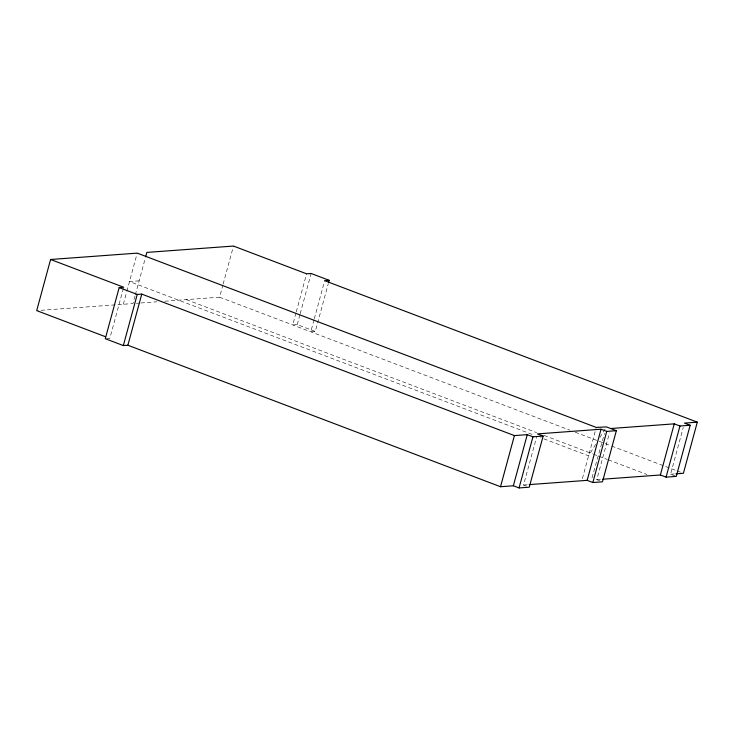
<?xml version="1.0" encoding="UTF-8"?>
<svg xmlns="http://www.w3.org/2000/svg" width="734" height="734" viewBox="0 0 734 734"><rect width="100%" height="100%" fill="white"/><g stroke="black" fill="none" stroke-linecap="round" stroke-linejoin="round"><path stroke-width="0.55" stroke-dasharray="3.67 2.75" d="M123.413 288.334L109.816 338.383L106.421 338.631M123.33 304.261L126.569 292.352M126.863 291.27L137.221 253.129M135.019 295.976L132.964 303.546L37.838 310.537M135.313 294.894L145.369 257.882M164.792 301.215L219.594 297.187L222.842 285.223M223.136 284.131L233.485 246.055M295.958 312.987L292.71 324.951L297.242 324.621L315.299 331.474L328.309 283.608M296.261 311.895L306.601 273.819M297.242 324.621L299.903 314.822M300.197 313.739L311.133 273.488M314.024 319.841L310.766 331.805L315.299 331.474M314.317 318.749L324.657 280.672M526.406 486.11L523.553 485.027L536.563 437.161M582.392 478.559L595.99 428.518M592.026 477.852L604.513 433.418M599.632 480.733L596.779 479.651L609.486 432.877M675.317 476.036L670.564 474.237L683.271 427.454M595.705 444.263L588.567 455.832L540.637 437.629M599.871 437.51L606.412 426.904M139.139 280.828L129.505 281.535L533.15 434.785M136.368 303.298L139.781 303.05M140.919 302.968L156.828 301.793M523.553 485.027L528.076 484.697M596.779 479.651L601.32 479.32M670.564 474.237L674.849 473.916M219.594 297.187L569.905 430.197M575.254 432.225L610.596 445.648M611.661 446.052L675.913 470.448M676.987 470.852L681.262 472.476M186.39 299.628L536.655 432.62M544.151 435.464L592.356 453.768M593.43 454.172L597.715 455.805M598.788 456.209L607.357 459.466M608.422 459.869L646.984 474.513"/><path stroke-width="1.1" d="M529.205 484.614L587.145 480.357L592.852 482.522L602.476 481.816L616.367 430.684L606.412 426.904L596.283 427.427L137.221 253.129L50.591 259.487L36.7 310.62L105.577 336.768M50.591 259.487L123.707 287.251L119.174 287.581L105.283 338.713L123.34 345.567L127.872 345.237L500.515 486.725L513.36 485.78L519.057 487.945L529.26 487.192L543.151 436.06L537.444 433.895L601.036 429.225L606.743 431.39L616.367 430.684M145.662 256.79L146.855 252.413L233.485 246.055L306.601 273.819L311.133 273.488L329.19 280.342L328.603 282.517M123.34 345.567L137.24 294.435L141.772 294.105L514.406 435.592L527.251 434.647L532.948 436.813L543.151 436.06M127.872 345.237L141.772 294.105M500.515 486.725L514.406 435.592M513.36 485.78L527.251 434.647M519.057 487.945L532.948 436.813M587.145 480.357L601.036 429.225M592.852 482.522L606.743 431.39M660.371 474.981L674.262 423.848L679.968 426.014L690.162 425.27L676.271 476.403L666.068 477.146L660.371 474.981L602.458 479.238M666.068 477.146L679.968 426.014M329.19 280.342L324.657 280.672L697.3 422.16L683.409 473.292L675.913 473.843M610.67 428.518L674.262 423.848M697.3 422.16L684.455 423.105L690.162 425.27M119.174 287.581L137.24 294.435"/></g></svg>
